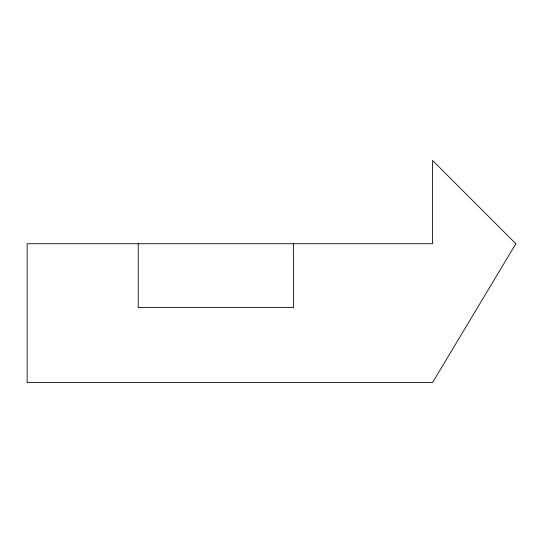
<?xml version="1.0" encoding="UTF-8"?>
<svg xmlns="http://www.w3.org/2000/svg" width="543" height="543" viewBox="0 0 543 543"><rect width="100%" height="100%" fill="white"/><g stroke="black" fill="none" stroke-linecap="round" stroke-linejoin="round"><path stroke-width="0.81" d="M293.376 243.732L293.546 307.596L138.221 307.596L138.221 243.732M515.85 243.732L432.547 382.571L27.15 382.571L27.15 243.732L432.547 243.732L432.547 160.429L515.85 243.732"/></g></svg>
